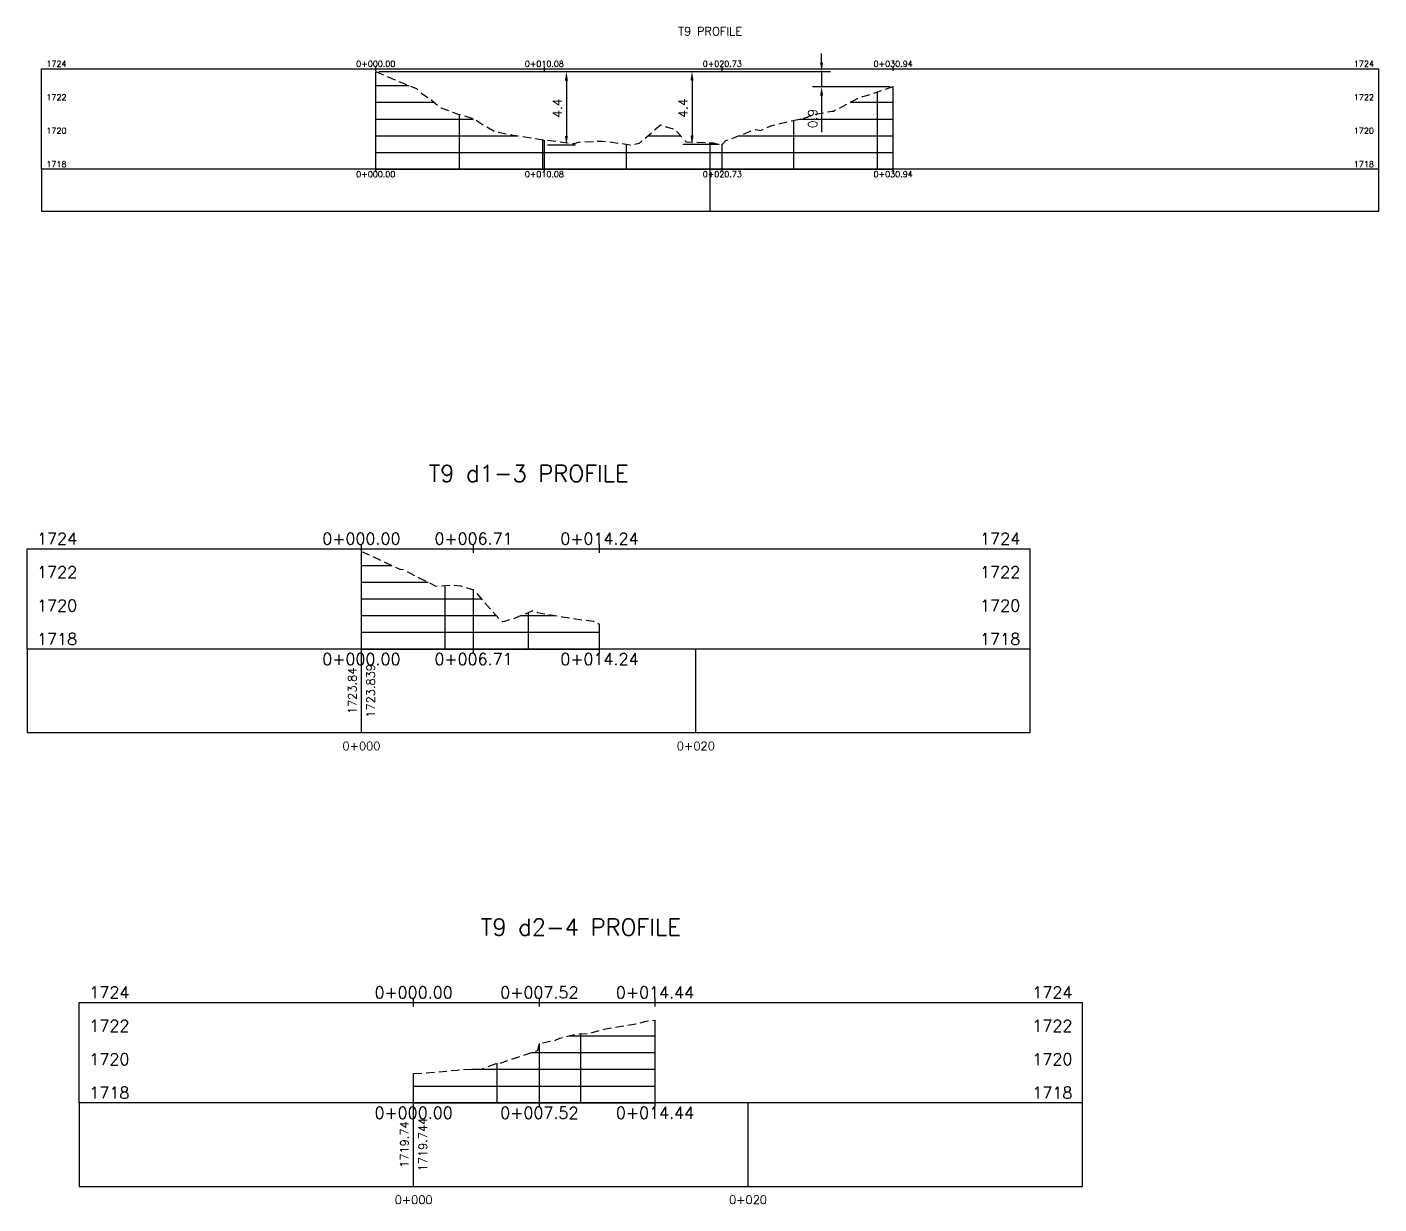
# Model space of a CAD drawing. Header units: metres. Extents: x 419533 to 423558, y 4805342 to 4807578.
# Drawn here: x 421478 to 421558.8, y 4806135.6 to 4806206 of the extents above; entities that cross this region are included whole.
import ezdxf

# ---------------------------------------------------------------- set-up
doc = ezdxf.new("R2010")
doc.units = ezdxf.units.M
doc.linetypes.add('DASHED', pattern=[0.75, 0.5, -0.25])
for name, color, linetype in [('C-ROAD-PROF', 1, 'DASHED'), ('C-ROAD-PROF-GRID-GEOM', 5, 'Continuous'), ('C-ROAD-PROF-GRID-MAJR', 8, 'Continuous'), ('C-ROAD-PROF-GRID-MINR', 8, 'Continuous'), ('C-ROAD-PROF-TEXT', 11, 'Continuous'), ('C-ROAD-PROF-TICK', 7, 'Continuous'), ('C-ROAD-PROF-TITL', 11, 'Continuous'), ('C-ROAD-PROF-TTLB', 5, 'Continuous')]:
    doc.layers.add(name, color=color, linetype=linetype)
doc.styles.get("Standard").update_dxf_attribs({"font": 'simplex.shx'})
doc.dimstyles.new('TFO75', dxfattribs={"dimscale": 3, "dimtxt": 0.18, "dimasz": 0.18, "dimexe": 0.18, "dimexo": 0.0625, "dimgap": 0.09, "dimtad": 1, "dimdec": 1, "dimzin": 0, "dimdsep": 46, "dimtxsty": 'Standard', "dimcen": 0.09, "dimse1": 1, "dimse2": 1, "dimclrd": 3, "dimclre": 3, "dimclrt": 1, "dimadec": 4, "dimazin": 0, "dimtfac": 1, "dimtdec": 1, "dimtmove": 0, "dimatfit": 3, "dimfxl": 1, "dimtolj": 1, "dimtzin": 0, "dimarcsym": 0})

# ---------------------------------------------------------------- blocks, each defined once
blk = doc.blocks.new('*D51')
at = {"color": 3, "lineweight": -2, "transparency": 16777216}
for p, q in [((421499.022, 4806203.343), (421510.777, 4806203.343)), ((421510.237, 4806202.803), (421510.237, 4806199.493)), ((421509.104, 4806198.953), (421510.777, 4806198.953))]:
    blk.add_line(p, q, dxfattribs=at)
at = {"color": 3, "transparency": 16777216}
for points in [[(421510.147, 4806202.803), (421510.327, 4806202.803), (421510.237, 4806203.343)], [(421510.147, 4806199.493), (421510.327, 4806199.493), (421510.237, 4806198.953)]]:
    blk.add_solid(points, dxfattribs=at)
at = {"layer": 'Defpoints', "color": 0, "transparency": 16777216}
for p in [(421498.835, 4806203.343), (421508.917, 4806198.953), (421510.237, 4806198.953)]:
    blk.add_point(p, dxfattribs=at)
at = {"color": 1, "transparency": 16777216, "insert": (421509.697, 4806201.148), "char_height": 0.54, "attachment_point": 5, "rotation": 90}
blk.add_mtext('\\A1;4.4', dxfattribs=at)
blk = doc.blocks.new('*D52')
at = {"color": 3, "lineweight": -2, "transparency": 16777216}
for p, q in [((421499.022, 4806203.343), (421518.289, 4806203.343)), ((421517.749, 4806202.803), (421517.749, 4806199.523)), ((421519.373, 4806198.983), (421517.209, 4806198.983))]:
    blk.add_line(p, q, dxfattribs=at)
at = {"color": 3, "transparency": 16777216}
for points in [[(421517.659, 4806202.803), (421517.839, 4806202.803), (421517.749, 4806203.343)], [(421517.659, 4806199.523), (421517.839, 4806199.523), (421517.749, 4806198.983)]]:
    blk.add_solid(points, dxfattribs=at)
at = {"layer": 'Defpoints', "color": 0, "transparency": 16777216}
for p in [(421498.835, 4806203.343), (421517.749, 4806198.983), (421519.56, 4806198.983)]:
    blk.add_point(p, dxfattribs=at)
at = {"color": 1, "transparency": 16777216, "insert": (421517.209, 4806201.163), "char_height": 0.54, "attachment_point": 5, "rotation": 90}
blk.add_mtext('\\A1;4.4', dxfattribs=at)
blk = doc.blocks.new('*D53')
at = {"color": 3, "lineweight": -2, "transparency": 16777216}
for p, q in [((421525.5, 4806203.883), (421525.5, 4806204.423)), ((421499.022, 4806203.343), (421526.04, 4806203.343)), ((421525.5, 4806203.343), (421525.5, 4806202.437)), ((421529.592, 4806202.437), (421524.96, 4806202.437)), ((421525.5, 4806201.897), (421525.5, 4806199.712))]:
    blk.add_line(p, q, dxfattribs=at)
at = {"color": 3, "transparency": 16777216}
for points in [[(421525.41, 4806203.883), (421525.59, 4806203.883), (421525.5, 4806203.343)], [(421525.41, 4806201.897), (421525.59, 4806201.897), (421525.5, 4806202.437)]]:
    blk.add_solid(points, dxfattribs=at)
at = {"layer": 'Defpoints', "color": 0, "transparency": 16777216}
for p in [(421498.835, 4806203.343), (421525.5, 4806202.437), (421529.779, 4806202.437)]:
    blk.add_point(p, dxfattribs=at)
at = {"color": 1, "transparency": 16777216, "insert": (421524.96, 4806200.535), "char_height": 0.54, "attachment_point": 5, "rotation": 90}
blk.add_mtext('\\A1;0.9', dxfattribs=at)
blk = doc.blocks.new('leg_extensions_profiles_1')
at = {"layer": 'C-ROAD-PROF', "color": 1, "linetype": 'DASHED', "lineweight": -3, "flags": 128}
blk.add_lwpolyline([(421498.835, 4806203.343), (421499.093, 4806203.223), (421501.274, 4806202.321), (421501.48, 4806202.092), (421502.091, 4806201.699), (421502.732, 4806201.17), (421503.711, 4806200.825), (421504.575, 4806200.55), (421504.848, 4806200.438), (421505.263, 4806200.158), (421506, 4806199.737), (421507.054, 4806199.546), (421508.917, 4806199.249), (421509.29, 4806199.224), (421510.699, 4806199.038), (421510.957, 4806199.127), (421512.078, 4806199.177), (421512.395, 4806199.187), (421513.81, 4806199.009), (421514.027, 4806198.962), (421514.604, 4806199.062), (421515.854, 4806200.149), (421516.71, 4806199.895), (421517.393, 4806199.146), (421519.024, 4806199.074), (421519.348, 4806198.965), (421519.56, 4806198.974), (421519.777, 4806199.223), (421520.233, 4806199.373), (421521.401, 4806199.831), (421521.574, 4806199.883), (421521.866, 4806199.829), (421522.521, 4806200.124), (421524.324, 4806200.534), (421524.632, 4806200.62), (421524.701, 4806200.648), (421525.094, 4806200.8), (421525.776, 4806200.912), (421526.123, 4806200.979), (421526.22, 4806200.985), (421527.388, 4806201.595), (421527.656, 4806201.726), (421527.673, 4806201.744), (421527.722, 4806201.759), (421527.803, 4806201.789), (421529.779, 4806202.449)], dxfattribs=at)
at = {"layer": 'C-ROAD-PROF-GRID-GEOM', "color": 5, "linetype": 'Continuous', "lineweight": -3}
for p, q in [((421498.835, 4806197.505), (421498.835, 4806203.343)), ((421529.779, 4806197.505), (421529.779, 4806202.449)), ((421508.917, 4806197.505), (421508.917, 4806199.249)), ((421519.56, 4806197.505), (421519.56, 4806198.974))]:
    blk.add_line(p, q, dxfattribs=at)
at = {"layer": 'C-ROAD-PROF-GRID-MAJR', "color": 8, "linetype": 'Continuous', "lineweight": -3}
for p, q in [((421498.835, 4806197.505), (421498.835, 4806203.343)), ((421498.835, 4806201.505), (421502.326, 4806201.505)), ((421527.216, 4806201.505), (421529.779, 4806201.505)), ((421498.835, 4806199.505), (421507.309, 4806199.505)), ((421515.113, 4806199.505), (421517.065, 4806199.505)), ((421520.569, 4806199.505), (421529.779, 4806199.505)), ((421518.835, 4806197.505), (421518.835, 4806199.083)), ((421498.835, 4806197.505), (421529.779, 4806197.505))]:
    blk.add_line(p, q, dxfattribs=at)
at = {"layer": 'C-ROAD-PROF-GRID-MINR', "color": 8, "linetype": 'Continuous', "lineweight": -3}
for p, q in [((421498.835, 4806202.505), (421500.829, 4806202.505)), ((421528.835, 4806197.505), (421528.835, 4806202.134)), ((421498.835, 4806200.505), (421504.685, 4806200.505)), ((421503.835, 4806197.505), (421503.835, 4806200.785)), ((421523.835, 4806197.505), (421523.835, 4806200.423)), ((421524.197, 4806200.505), (421529.779, 4806200.505)), ((421498.835, 4806198.505), (421529.779, 4806198.505)), ((421508.835, 4806197.505), (421508.835, 4806199.262)), ((421513.835, 4806197.505), (421513.835, 4806199.004))]:
    blk.add_line(p, q, dxfattribs=at)
at = {"layer": 'C-ROAD-PROF-TEXT', "color": 11, "linetype": 'Continuous', "lineweight": -3}
for p, q in [((421498.835, 4806203.38), (421498.835, 4806203.63)), ((421508.917, 4806203.38), (421508.917, 4806203.63)), ((421519.56, 4806203.38), (421519.56, 4806203.63)), ((421529.779, 4806203.38), (421529.779, 4806203.63)), ((421498.835, 4806197.38), (421498.835, 4806197.63)), ((421508.917, 4806197.38), (421508.917, 4806197.63)), ((421519.56, 4806197.38), (421519.56, 4806197.63)), ((421529.779, 4806197.38), (421529.779, 4806197.63))]:
    blk.add_line(p, q, dxfattribs=at)
at = {"layer": 'C-ROAD-PROF-TICK', "color": 7, "linetype": 'Continuous', "lineweight": -3}
blk.add_line((421518.835, 4806195.005), (421518.835, 4806197.505), dxfattribs=at)
at = {"layer": 'C-ROAD-PROF-TTLB', "color": 5, "linetype": 'Continuous', "lineweight": -3}
for p, q in [((421478.835, 4806197.505), (421478.835, 4806203.505)), ((421478.835, 4806203.505), (421558.835, 4806203.505)), ((421558.835, 4806197.505), (421558.835, 4806203.505))]:
    blk.add_line(p, q, dxfattribs=at)
blk.add_3dface([(421478.835, 4806195.005), (421558.835, 4806195.005), (421558.835, 4806197.505), (421478.835, 4806197.505)], dxfattribs=at)
at = {"layer": 'C-ROAD-PROF-TEXT', "color": 11, "linetype": 'Continuous', "lineweight": -3, "char_height": 0.35}
for s, insert, attachment_point in [('1724', (421480.334, 4806203.805), 6), ('0+000.00', (421498.835, 4806203.63), 8), ('0+010.08', (421508.917, 4806203.63), 8), ('0+020.73', (421519.56, 4806203.63), 8), ('0+030.94', (421529.779, 4806203.63), 8), ('{\\C256;1724}', (421557.335, 4806203.805), 4), ('1722', (421480.334, 4806201.805), 6), ('{\\C256;1722}', (421557.335, 4806201.805), 4), ('1720', (421480.334, 4806199.805), 6), ('{\\C256;1720}', (421557.335, 4806199.805), 4), ('1718', (421480.334, 4806197.805), 6), ('{\\C256;1718}', (421557.335, 4806197.805), 4), ('0+000.00', (421498.835, 4806197.38), 2), ('0+010.08', (421508.917, 4806197.38), 2), ('0+020.73', (421519.56, 4806197.38), 2), ('0+030.94', (421529.779, 4806197.38), 2)]:
    blk.add_mtext(s, dxfattribs=dict(at, insert=insert, attachment_point=attachment_point))
at = {"layer": 'C-ROAD-PROF-TITL', "color": 11, "linetype": 'Continuous', "lineweight": -3, "insert": (421518.835, 4806205.505), "char_height": 0.5, "attachment_point": 8}
blk.add_mtext('T9 PROFILE', dxfattribs=at)
for base, p2, picture, middle in [((421525.5, 4806202.437), (421529.779, 4806202.437), '*D53', (421524.96, 4806200.535)), ((421510.237, 4806198.953), (421508.917, 4806198.953), '*D51', (421509.697, 4806201.148)), ((421517.749, 4806198.983), (421519.56, 4806198.983), '*D52', (421517.209, 4806201.163))]:
    dim = blk.add_linear_dim(base=base, p1=(421498.835, 4806203.343), p2=p2, angle=90, dimstyle='TFO75')
    dim.commit()
    dim.dimension.update_dxf_attribs({"geometry": picture, "text_midpoint": middle})

msp = doc.modelspace()

# ---------------------------------------------------------------- linework, layer by layer
at = {"layer": 'C-ROAD-PROF', "color": 1, "linetype": 'DASHED', "lineweight": -3, "flags": 128}
for points in [[(421497.977, 4806174.652), (421500.27, 4806173.599), (421500.501, 4806173.567), (421501.381, 4806173.097), (421502.436, 4806172.583), (421503.47, 4806172.643), (421503.915, 4806172.584), (421504.67, 4806172.356), (421504.682, 4806172.357), (421504.683, 4806172.356), (421506.197, 4806170.628), (421506.38, 4806170.457), (421506.438, 4806170.461), (421506.555, 4806170.486), (421507.158, 4806170.664), (421508.196, 4806171.101), (421508.32, 4806171.139), (421508.508, 4806170.992), (421509.983, 4806170.74), (421511.849, 4806170.471), (421511.977, 4806170.467), (421512.212, 4806170.282)], [(421501.1, 4806143.428), (421502.565, 4806143.529), (421503.703, 4806143.641), (421503.925, 4806143.675), (421505.007, 4806143.691), (421505.087, 4806143.7), (421505.159, 4806143.698), (421506.106, 4806144.059), (421506.16, 4806144.071), (421506.255, 4806144.045), (421508.529, 4806144.814), (421508.619, 4806145.226), (421508.621, 4806145.226), (421508.626, 4806145.228), (421508.677, 4806145.234), (421509.269, 4806145.36), (421509.431, 4806145.362), (421509.853, 4806145.547), (421510.793, 4806145.793), (421511.569, 4806145.824), (421511.847, 4806145.911), (421512.699, 4806146.121), (421513.525, 4806146.27), (421514.393, 4806146.397), (421515.013, 4806146.567), (421515.539, 4806146.628)]]:
    msp.add_lwpolyline(points, dxfattribs=at)
at = {"layer": 'C-ROAD-PROF-GRID-GEOM', "color": 5, "linetype": 'Continuous', "lineweight": -3}
for p, q in [((421497.977, 4806168.814), (421497.977, 4806174.652)), ((421504.683, 4806168.814), (421504.683, 4806172.356)), ((421512.212, 4806168.814), (421512.212, 4806170.282)), ((421515.539, 4806141.684), (421515.539, 4806146.628)), ((421508.621, 4806141.684), (421508.621, 4806145.226)), ((421501.1, 4806141.684), (421501.1, 4806143.428))]:
    msp.add_line(p, q, dxfattribs=at)
at = {"layer": 'C-ROAD-PROF-GRID-MAJR', "color": 8, "linetype": 'Continuous', "lineweight": -3}
for p, q in [((421497.977, 4806168.814), (421497.977, 4806174.652)), ((421497.977, 4806172.814), (421501.963, 4806172.814)), ((421497.977, 4806170.814), (421506.034, 4806170.814)), ((421507.513, 4806170.814), (421509.553, 4806170.814)), ((421497.977, 4806168.814), (421512.212, 4806168.814)), ((421510.378, 4806145.684), (421515.539, 4806145.684)), ((421504.551, 4806143.684), (421515.539, 4806143.684)), ((421501.1, 4806141.684), (421501.1, 4806143.428)), ((421501.1, 4806141.684), (421515.539, 4806141.684))]:
    msp.add_line(p, q, dxfattribs=at)
at = {"layer": 'C-ROAD-PROF-GRID-MINR', "color": 8, "linetype": 'Continuous', "lineweight": -3}
for p, q in [((421497.977, 4806173.814), (421499.803, 4806173.814)), ((421502.977, 4806168.814), (421502.977, 4806172.615)), ((421497.977, 4806171.814), (421505.158, 4806171.814)), ((421507.977, 4806168.814), (421507.977, 4806171.009)), ((421497.977, 4806169.814), (421512.212, 4806169.814)), ((421511.1, 4806141.684), (421511.1, 4806145.805)), ((421508.146, 4806144.684), (421515.539, 4806144.684)), ((421506.1, 4806141.684), (421506.1, 4806144.056)), ((421501.1, 4806142.684), (421515.539, 4806142.684))]:
    msp.add_line(p, q, dxfattribs=at)
at = {"layer": 'C-ROAD-PROF-TEXT', "color": 11, "linetype": 'Continuous', "lineweight": -3}
for p, q in [((421497.977, 4806174.564), (421497.977, 4806175.064)), ((421504.683, 4806174.564), (421504.683, 4806175.064)), ((421512.212, 4806174.564), (421512.212, 4806175.064)), ((421497.977, 4806168.564), (421497.977, 4806169.064)), ((421504.683, 4806168.564), (421504.683, 4806169.064)), ((421512.212, 4806168.564), (421512.212, 4806169.064)), ((421501.1, 4806147.434), (421501.1, 4806147.934)), ((421508.621, 4806147.434), (421508.621, 4806147.934)), ((421515.539, 4806147.434), (421515.539, 4806147.934)), ((421501.1, 4806141.434), (421501.1, 4806141.934)), ((421508.621, 4806141.434), (421508.621, 4806141.934)), ((421515.539, 4806141.434), (421515.539, 4806141.934))]:
    msp.add_line(p, q, dxfattribs=at)
at = {"layer": 'C-ROAD-PROF-TICK', "color": 7, "linetype": 'Continuous', "lineweight": -3}
for p, q in [((421497.977, 4806163.814), (421497.977, 4806168.814)), ((421517.977, 4806163.814), (421517.977, 4806168.814)), ((421501.1, 4806136.684), (421501.1, 4806141.684)), ((421521.1, 4806136.684), (421521.1, 4806141.684))]:
    msp.add_line(p, q, dxfattribs=at)
at = {"layer": 'C-ROAD-PROF-TTLB', "color": 5, "linetype": 'Continuous', "lineweight": -3}
for p, q in [((421477.977, 4806168.814), (421477.977, 4806174.814)), ((421477.977, 4806174.814), (421537.977, 4806174.814)), ((421537.977, 4806168.814), (421537.977, 4806174.814)), ((421481.1, 4806141.684), (421481.1, 4806147.684)), ((421481.1, 4806147.684), (421541.1, 4806147.684)), ((421541.1, 4806141.684), (421541.1, 4806147.684))]:
    msp.add_line(p, q, dxfattribs=at)
for points in [[(421477.977, 4806163.814), (421537.977, 4806163.814), (421537.977, 4806168.814), (421477.977, 4806168.814)], [(421481.1, 4806136.684), (421541.1, 4806136.684), (421541.1, 4806141.684), (421481.1, 4806141.684)]]:
    msp.add_3dface(points, dxfattribs=at)

# ---------------------------------------------------------------- block references
msp.add_blockref('leg_extensions_profiles_1', (0, 0))

# ---------------------------------------------------------------- texts
at = {"layer": 'C-ROAD-PROF-TEXT', "color": 11, "linetype": 'Continuous', "lineweight": -3}
for s, insert, char_height, attachment_point in [('1724', (421480.976, 4806175.414), 0.7, 6), ('0+000.00', (421497.977, 4806175.064), 0.7, 8), ('0+006.71', (421504.683, 4806175.064), 0.7, 8), ('0+014.24', (421512.212, 4806175.064), 0.7, 8), ('{\\C256;1724}', (421534.978, 4806175.414), 0.7, 4), ('1722', (421480.976, 4806173.414), 0.7, 6), ('{\\C256;1722}', (421534.978, 4806173.414), 0.7, 4), ('1720', (421480.976, 4806171.414), 0.7, 6), ('{\\C256;1720}', (421534.978, 4806171.414), 0.7, 4), ('1718', (421480.976, 4806169.414), 0.7, 6), ('{\\C256;1718}', (421534.978, 4806169.414), 0.7, 4), ('0+000.00', (421497.977, 4806168.564), 0.7, 2), ('0+006.71', (421504.683, 4806168.564), 0.7, 2), ('0+014.24', (421512.212, 4806168.564), 0.7, 2), ('0+000', (421497.977, 4806163.264), 0.5, 2), ('0+020', (421517.977, 4806163.264), 0.5, 2), ('1724', (421484.099, 4806148.284), 0.7, 6), ('0+000.00', (421501.1, 4806147.934), 0.7, 8), ('0+007.52', (421508.621, 4806147.934), 0.7, 8), ('0+014.44', (421515.539, 4806147.934), 0.7, 8), ('{\\C256;1724}', (421538.101, 4806148.284), 0.7, 4), ('1722', (421484.099, 4806146.284), 0.7, 6), ('{\\C256;1722}', (421538.101, 4806146.284), 0.7, 4), ('1720', (421484.099, 4806144.284), 0.7, 6), ('{\\C256;1720}', (421538.101, 4806144.284), 0.7, 4), ('1718', (421484.099, 4806142.284), 0.7, 6), ('{\\C256;1718}', (421538.101, 4806142.284), 0.7, 4), ('0+000.00', (421501.1, 4806141.434), 0.7, 2), ('0+007.52', (421508.621, 4806141.434), 0.7, 2), ('0+014.44', (421515.539, 4806141.434), 0.7, 2), ('0+000', (421501.1, 4806136.134), 0.5, 2), ('0+020', (421521.1, 4806136.134), 0.5, 2)]:
    msp.add_mtext(s, dxfattribs=dict(at, insert=insert, char_height=char_height, attachment_point=attachment_point))
at = {"layer": 'C-ROAD-PROF-TEXT', "color": 11, "linetype": 'Continuous', "lineweight": -3, "char_height": 0.5, "rotation": 90}
for s, insert, attachment_point in [('1723.839', (421498.277, 4806166.314), 2), ('1723.84', (421497.677, 4806166.314), 8), ('1719.74', (421500.8, 4806139.184), 8), ('1719.744', (421501.4, 4806139.184), 2)]:
    msp.add_mtext(s, dxfattribs=dict(at, insert=insert, attachment_point=attachment_point))
at = {"layer": 'C-ROAD-PROF-TITL', "color": 11, "linetype": 'Continuous', "lineweight": -3, "char_height": 1, "attachment_point": 8}
for s, insert in [('T9 d1-3 PROFILE', (421507.977, 4806178.814)), ('T9 d2-4 PROFILE', (421511.1, 4806151.684))]:
    msp.add_mtext(s, dxfattribs=dict(at, insert=insert))

doc.saveas('drawing.dxf')
